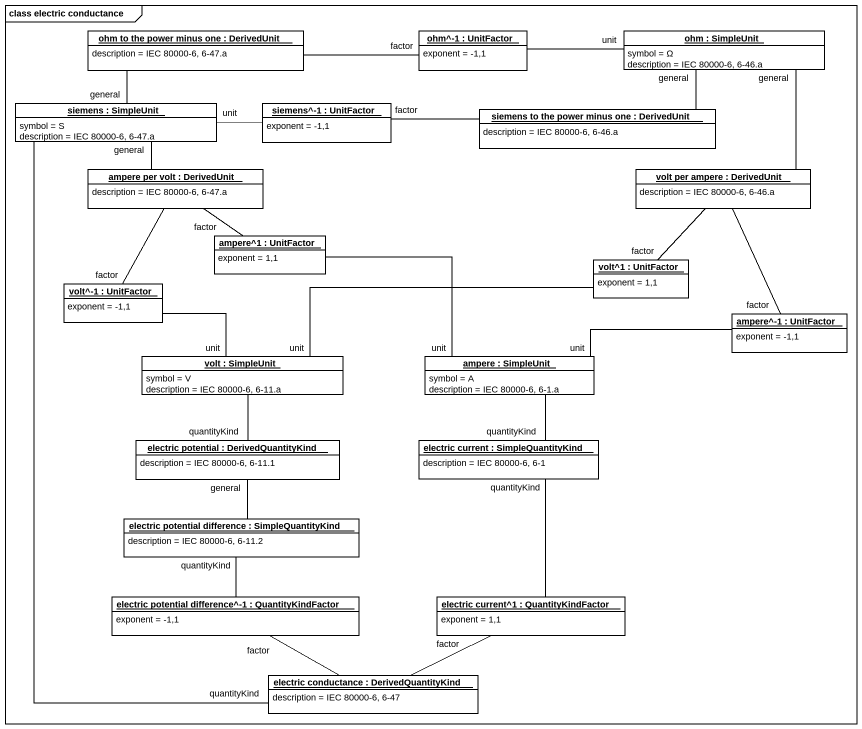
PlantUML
@startuml
mainframe class electric conductance
hide circle
hide empty members
object "ohm to the power minus one : DerivedUnit" as ohm_to_the_power_minus_one #FFFFFF {
  description = IEC 80000-6, 6-47.a
}
object "ohm^-1 : UnitFactor" as ohm_1 #FFFFFF {
  exponent = -1,1
}
object "ohm : SimpleUnit" as ohm #FFFFFF {
  symbol = Ω
  description = IEC 80000-6, 6-46.a
}
object "siemens : SimpleUnit" as siemens #FFFFFF {
  symbol = S
  description = IEC 80000-6, 6-47.a
}
object "siemens^-1 : UnitFactor" as siemens_1 #FFFFFF {
  exponent = -1,1
}
object "siemens to the power minus one : DerivedUnit" as siemens_to_the_power_minus #FFFFFF {
  description = IEC 80000-6, 6-46.a
}
object "ampere per volt : DerivedUnit" as ampere_per_volt #FFFFFF {
  description = IEC 80000-6, 6-47.a
}
object "volt per ampere : DerivedUnit" as volt_per_ampere #FFFFFF {
  description = IEC 80000-6, 6-46.a
}
object "ampere^1 : UnitFactor" as ampere_1 #FFFFFF {
  exponent = 1,1
}
object "volt^-1 : UnitFactor" as volt_1 #FFFFFF {
  exponent = -1,1
}
object "volt^1 : UnitFactor" as volt_1_2 #FFFFFF {
  exponent = 1,1
}
object "ampere^-1 : UnitFactor" as ampere_1_2 #FFFFFF {
  exponent = -1,1
}
object "volt : SimpleUnit" as volt #FFFFFF {
  symbol = V
  description = IEC 80000-6, 6-11.a
}
object "ampere : SimpleUnit" as ampere #FFFFFF {
  symbol = A
  description = IEC 80000-6, 6-1.a
}
object "electric potential : DerivedQuantityKind" as electric_potential #FFFFFF {
  description = IEC 80000-6, 6-11.1
}
object "electric current : SimpleQuantityKind" as electric_current #FFFFFF {
  description = IEC 80000-6, 6-1
}
object "electric potential difference : SimpleQuantityKind" as electric_potential_2 #FFFFFF {
  description = IEC 80000-6, 6-11.2
}
object "electric potential difference^-1 : QuantityKindFactor" as electric_potential_3 #FFFFFF {
  exponent = -1,1
}
object "electric current^1 : QuantityKindFactor" as electric_current_1 #FFFFFF {
  exponent = 1,1
}
object "electric conductance : DerivedQuantityKind" as electric_conductance #FFFFFF {
  description = IEC 80000-6, 6-47
}
ohm_1 -left- ohm_to_the_power_minus_one : factor
ohm -left- ohm_1 : unit
ohm -- siemens_to_the_power_minus : general
ohm -- volt_per_ampere : general
siemens -up- ohm_to_the_power_minus_one : general
siemens -right- siemens_1 : unit
siemens -- ampere_per_volt : general
siemens -- electric_conductance : quantityKind
siemens_1 -right- siemens_to_the_power_minus : factor
ampere_1 -up- ampere_per_volt : factor
volt_1 -up- ampere_per_volt : factor
volt_1_2 -up- volt_per_ampere : factor
ampere_1_2 -up- volt_per_ampere : factor
volt -left- volt_1 : unit
volt -right- volt_1_2 : unit
volt -- electric_potential : quantityKind
ampere -left- ampere_1 : unit
ampere -right- ampere_1_2 : unit
ampere -- electric_current : quantityKind
electric_current -- electric_current_1 : quantityKind
electric_potential_2 -up- electric_potential : general
electric_potential_2 -- electric_potential_3 : quantityKind
electric_potential_3 -right- electric_conductance : factor
electric_current_1 -left- electric_conductance : factor
@enduml
